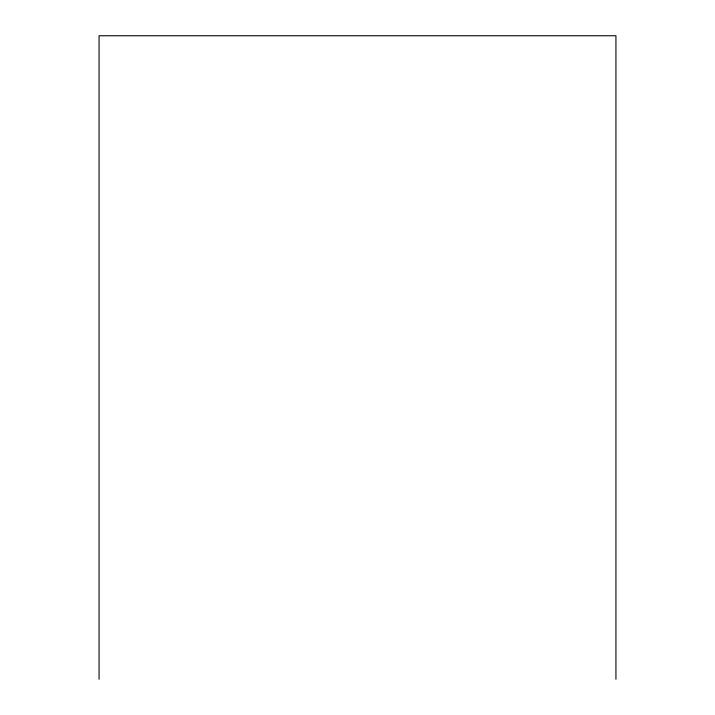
<?xml version="1.0" encoding="UTF-8"?>
<svg xmlns="http://www.w3.org/2000/svg" width="715" height="715" viewBox="0 0 715 715"><rect width="100%" height="100%" fill="white"/><g stroke="black" fill="none" stroke-linecap="round" stroke-linejoin="round"><path stroke-width="1.07" d="M615.937 679.25L615.937 35.75L99.063 35.75L99.063 679.25"/></g></svg>
